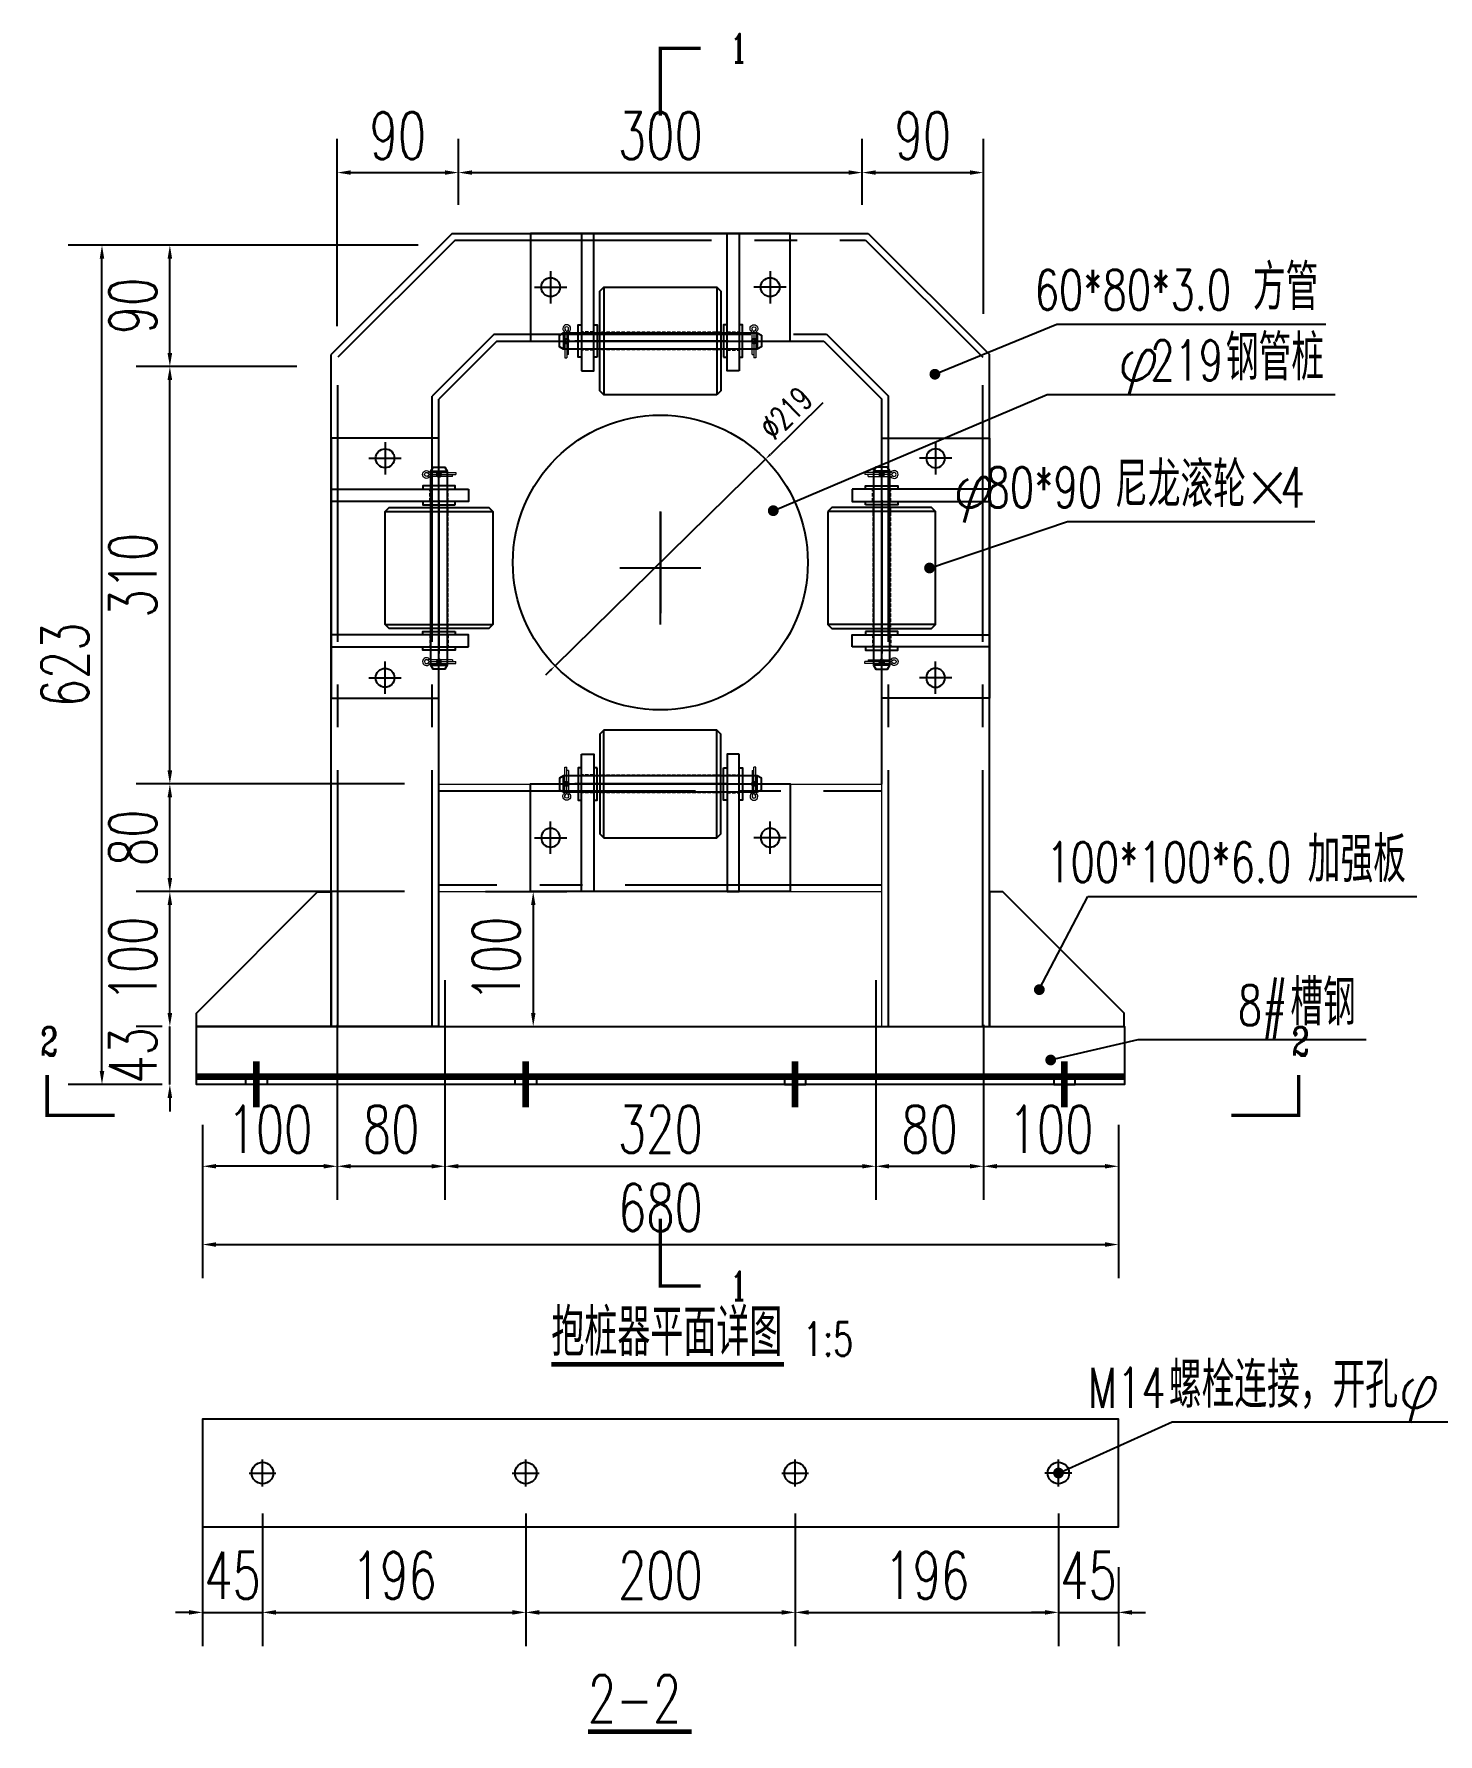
# Model space of a CAD drawing. Header units: millimetres. Extents: x -1003406 to 3312184, y 81337 to 716393.
# Drawn here: x 1158356 to 1159399, y 408994 to 410257 of the extents above; entities that cross this region are included whole.
import ezdxf

# ---------------------------------------------------------------- set-up
doc = ezdxf.new("R2010")
doc.units = ezdxf.units.MM
doc.header["$LTSCALE"] = 10
for name, pattern in [('CENTER2', [28.575, 19.05, -3.175, 3.175, -3.175]), ('DASHED2', [0.375, 0.25, -0.125]), ('DOTE', [2.42, 2, -0.2, 0.02, -0.2])]:
    doc.linetypes.add(name, pattern=pattern)
doc.layers.get('0').update_dxf_attribs({"linetype": 'CONTINUOUS'})
doc.layers.get('Defpoints').update_dxf_attribs({"linetype": 'CONTINUOUS'})
for name, color, linetype in [('DIM_LEAD', 3, 'CONTINUOUS'), ('DIM_SYMB', 3, 'CONTINUOUS'), ('DOTE', 1, 'DOTE'), ('PUB_DIM', 3, 'CONTINUOUS'), ('PUB_TEXT', 7, 'CONTINUOUS'), ('W-MOUNTING固定方式', 5, 'CONTINUOUS'), ('W-STEEL_FRAME钢架', 3, 'CONTINUOUS')]:
    doc.layers.add(name, color=color, linetype=linetype)
doc.styles.add('_TCH_DIM', font='SIMPLEX', dxfattribs={"bigfont": 'GBCBIG'})
doc.styles.add('_TCH_LABEL', font='COMPLEX', dxfattribs={"bigfont": 'GBCBIG'})
doc.styles.get("Standard").update_dxf_attribs({"font": 'simplex.shx', "width": 0.7, "bigfont": 'hztxt.shx'})
doc.styles.add('STANDARD_T3', font='simplex.shx', dxfattribs={"width": 0.7, "bigfont": 'gbcbig.shx'})
doc.dimstyles.new('W&&10', dxfattribs={"dimtxt": 35, "dimasz": 10, "dimexe": 25, "dimexo": 30, "dimgap": 10, "dimtad": 1, "dimdec": 0, "dimzin": 0, "dimdsep": 46, "dimtxsty": 'STANDARD_T3', "dimcen": 0.09, "dimclrd": 1, "dimclre": 1, "dimclrt": 7, "dimazin": 2, "dimtfac": 1, "dimtdec": 0, "dimtix": 1, "dimtmove": 2, "dimatfit": 3, "dimfxl": 100, "dimtolj": 1, "dimtzin": 0, "dimarcsym": 0})
doc.dimstyles.new('W&&5', dxfattribs={"dimtxt": 17.5, "dimasz": 5, "dimexe": 12.5, "dimexo": 15, "dimgap": 5, "dimtad": 1, "dimdec": 0, "dimzin": 0, "dimdsep": 46, "dimtxsty": 'STANDARD_T3', "dimcen": 0.09, "dimclrd": 1, "dimclre": 1, "dimclrt": 7, "dimazin": 2, "dimtfac": 1, "dimtdec": 0, "dimtix": 1, "dimtmove": 2, "dimatfit": 3, "dimfxl": 100, "dimtolj": 1, "dimtzin": 0, "dimarcsym": 0})

# ---------------------------------------------------------------- blocks, each defined once
blk = doc.blocks.new('*D228')
at = {"layer": 'Defpoints', "color": 0, "transparency": 16777216}
for p in [(1158481.5, 409188.2), (1158526, 409188.2), (1158526, 409084.7)]:
    blk.add_point(p, dxfattribs=at)
at = {"layer": 'PUB_DIM', "color": 1, "lineweight": -2, "transparency": 16777216}
for p, q in [((1158481.5, 409158.2), (1158481.5, 409059.7)), ((1158526, 409158.2), (1158526, 409059.7)), ((1158471.5, 409084.7), (1158461.5, 409084.7)), ((1158481.5, 409084.7), (1158526, 409084.7)), ((1158536, 409084.7), (1158546, 409084.7))]:
    blk.add_line(p, q, dxfattribs=at)
at = {"layer": 'PUB_DIM', "color": 1, "transparency": 16777216}
for points in [[(1158471.5, 409086.4), (1158471.5, 409083), (1158481.5, 409084.7)], [(1158536, 409086.4), (1158536, 409083), (1158526, 409084.7)]]:
    blk.add_solid(points, dxfattribs=at)
at = {"layer": 'PUB_DIM', "color": 7, "transparency": 16777216, "insert": (1158503.8, 409112.2), "char_height": 35, "attachment_point": 5, "style": 'STANDARD_T3'}
blk.add_mtext('\\A1;45', dxfattribs=at)
blk = doc.blocks.new('*D229')
at = {"layer": 'Defpoints', "color": 0, "transparency": 16777216}
for p in [(1158526, 409188.2), (1158721.5, 409188.2), (1158721.5, 409084.7)]:
    blk.add_point(p, dxfattribs=at)
at = {"layer": 'PUB_DIM', "color": 1, "lineweight": -2, "transparency": 16777216}
for p, q in [((1158526, 409158.2), (1158526, 409059.7)), ((1158721.5, 409158.2), (1158721.5, 409059.7)), ((1158536, 409084.7), (1158711.5, 409084.7))]:
    blk.add_line(p, q, dxfattribs=at)
at = {"layer": 'PUB_DIM', "color": 1, "transparency": 16777216}
for points in [[(1158536, 409086.4), (1158536, 409083), (1158526, 409084.7)], [(1158711.5, 409086.4), (1158711.5, 409083), (1158721.5, 409084.7)]]:
    blk.add_solid(points, dxfattribs=at)
at = {"layer": 'PUB_DIM', "color": 7, "transparency": 16777216, "insert": (1158623.8, 409112.2), "char_height": 35, "attachment_point": 5, "style": 'STANDARD_T3'}
blk.add_mtext('\\A1;196', dxfattribs=at)
blk = doc.blocks.new('*D230')
at = {"layer": 'Defpoints', "color": 0, "transparency": 16777216}
for p in [(1158721.5, 409188.2), (1158921.5, 409188.2), (1158921.5, 409084.7)]:
    blk.add_point(p, dxfattribs=at)
at = {"layer": 'PUB_DIM', "color": 1, "lineweight": -2, "transparency": 16777216}
for p, q in [((1158721.5, 409158.2), (1158721.5, 409059.7)), ((1158921.5, 409158.2), (1158921.5, 409059.7)), ((1158731.5, 409084.7), (1158911.5, 409084.7))]:
    blk.add_line(p, q, dxfattribs=at)
at = {"layer": 'PUB_DIM', "color": 1, "transparency": 16777216}
for points in [[(1158731.5, 409086.4), (1158731.5, 409083), (1158721.5, 409084.7)], [(1158911.5, 409086.4), (1158911.5, 409083), (1158921.5, 409084.7)]]:
    blk.add_solid(points, dxfattribs=at)
at = {"layer": 'PUB_DIM', "color": 7, "transparency": 16777216, "insert": (1158821.5, 409112.2), "char_height": 35, "attachment_point": 5, "style": 'STANDARD_T3'}
blk.add_mtext('\\A1;200', dxfattribs=at)
blk = doc.blocks.new('*D231')
at = {"layer": 'Defpoints', "color": 0, "transparency": 16777216}
for p in [(1158921.5, 409188.2), (1159117, 409188.2), (1159117, 409084.7)]:
    blk.add_point(p, dxfattribs=at)
at = {"layer": 'PUB_DIM', "color": 1, "lineweight": -2, "transparency": 16777216}
for p, q in [((1158921.5, 409158.2), (1158921.5, 409059.7)), ((1159117, 409158.2), (1159117, 409059.7)), ((1158931.5, 409084.7), (1159107, 409084.7))]:
    blk.add_line(p, q, dxfattribs=at)
at = {"layer": 'PUB_DIM', "color": 1, "transparency": 16777216}
for points in [[(1158931.5, 409086.4), (1158931.5, 409083), (1158921.5, 409084.7)], [(1159107, 409086.4), (1159107, 409083), (1159117, 409084.7)]]:
    blk.add_solid(points, dxfattribs=at)
at = {"layer": 'PUB_DIM', "color": 7, "transparency": 16777216, "insert": (1159019.3, 409112.2), "char_height": 35, "attachment_point": 5, "style": 'STANDARD_T3'}
blk.add_mtext('\\A1;196', dxfattribs=at)
blk = doc.blocks.new('*D232')
at = {"layer": 'Defpoints', "color": 0, "transparency": 16777216}
for p in [(1159117, 409188.2), (1159161.6, 409148.2), (1159161.6, 409084.7)]:
    blk.add_point(p, dxfattribs=at)
at = {"layer": 'PUB_DIM', "color": 1, "lineweight": -2, "transparency": 16777216}
for p, q in [((1159117, 409158.2), (1159117, 409059.7)), ((1159161.6, 409118.2), (1159161.6, 409059.7)), ((1159107, 409084.7), (1159097, 409084.7)), ((1159117, 409084.7), (1159161.6, 409084.7)), ((1159171.6, 409084.7), (1159181.6, 409084.7))]:
    blk.add_line(p, q, dxfattribs=at)
at = {"layer": 'PUB_DIM', "color": 1, "transparency": 16777216}
for points in [[(1159107, 409086.4), (1159107, 409083), (1159117, 409084.7)], [(1159171.6, 409086.4), (1159171.6, 409083), (1159161.6, 409084.7)]]:
    blk.add_solid(points, dxfattribs=at)
at = {"layer": 'PUB_DIM', "color": 7, "transparency": 16777216, "insert": (1159139.3, 409112.2), "char_height": 35, "attachment_point": 5, "style": 'STANDARD_T3'}
blk.add_mtext('\\A1;45', dxfattribs=at)
blk = doc.blocks.new('*D199')
at = {"layer": 'Defpoints', "color": 0, "transparency": 16777216}
for p in [(1158661.5, 409620), (1158661.5, 409519.8), (1158727, 409519.8)]:
    blk.add_point(p, dxfattribs=at)
at = {"layer": 'PUB_DIM', "color": 1, "lineweight": -2, "transparency": 16777216}
for p, q in [((1158691.5, 409620), (1158752, 409620)), ((1158727, 409610), (1158727, 409529.8)), ((1158691.5, 409519.8), (1158752, 409519.8))]:
    blk.add_line(p, q, dxfattribs=at)
at = {"layer": 'PUB_DIM', "color": 1, "transparency": 16777216}
for points in [[(1158725.4, 409610), (1158728.7, 409610), (1158727, 409620)], [(1158725.4, 409529.8), (1158728.7, 409529.8), (1158727, 409519.8)]]:
    blk.add_solid(points, dxfattribs=at)
at = {"layer": 'PUB_DIM', "color": 7, "transparency": 16777216, "insert": (1158699.5, 409569.9), "char_height": 35, "attachment_point": 5, "rotation": 90, "style": 'STANDARD_T3'}
blk.add_mtext('\\A1;100', dxfattribs=at)
blk = doc.blocks.new('*U190')
blk.add_lwpolyline([(-12, 0), (-12, 2.5), (12, 2.5), (12, 0)], close=True)
blk = doc.blocks.new('*U189')
at = {"color": 8, "linetype": 'Continuous', "lineweight": 15}
for p, q in [((-1, 1.9), (-2.1, 1)), ((0, 1.4), (0, -1.4)), ((-1, -1.9), (-2.1, -1))]:
    blk.add_line(p, q, dxfattribs=at)
at = {"color": 7, "linetype": 'Continuous', "lineweight": 15}
for p, q in [((16, 1.4), (0, 1.4)), ((0, 0), (18.5, 0)), ((16, 1.4), (16, 0)), ((18.5, -1.4), (18.5, 0)), ((0, -1.4), (18.5, -1.4))]:
    blk.add_line(p, q, dxfattribs=at)
for centre, radius, start, end in [((-3.2, 0), 2.9, 41.3178, 318.6822), ((-3.2, 0), 1.45, 41.3178, 318.6822), ((0, 2.8), 2.82, 221.3178, 270), ((0, -2.8), 2.82, 90, 138.6822), ((0, 2.8), 1.37, 221.3178, 270), ((0, -2.8), 1.37, 90, 138.6822)]:
    blk.add_arc(centre, radius, start, end, dxfattribs=at)
blk = doc.blocks.new('无头销轴_B型_D12X150')
at = {"color": 0}
for p, q in [((-72, 6), (-72, -6)), ((72, 6), (72, -6))]:
    blk.add_line(p, q, dxfattribs=at)
blk.add_lwpolyline([(-75, 4.3), (-75, -4.3), (-72, -6), (72, -6), (75, -4.3), (75, 4.3), (72, 6), (-72, 6)], close=True, dxfattribs=at)
for centre in [(-69.5, 0), (69.5, 0)]:
    blk.add_circle(centre, 1.6, dxfattribs=at)
blk = doc.blocks.new('A$C1EDE4923')
for p, q in [((-232.5, 79.6), (-232.5, 159.6)), ((-148.5, 79.6), (-148.5, 159.6))]:
    blk.add_line(p, q)
at = {"color": 3, "linetype": 'CENTER2', "ltscale": 0.5}
for p, q in [((-235, 119.6), (-254, 119.6)), ((-146, 119.6), (-127, 119.6)), ((-272, 67.6), (-272, 91.6)), ((-109, 67.6), (-109, 91.6)), ((-284, 79.6), (-260, 79.6)), ((-97, 79.6), (-121, 79.6))]:
    blk.add_line(p, q, dxfattribs=at)
at = {"linetype": 'DASHED2'}
for p, q in [((-240, 126.1), (-249, 126.1)), ((-235.5, 125.9), (-145.5, 125.9)), ((-141, 126.1), (-132, 126.1)), ((-240, 113.1), (-249, 113.1)), ((-235.5, 113.3), (-145.5, 113.3)), ((-141, 113.1), (-132, 113.1))]:
    blk.add_line(p, q, dxfattribs=at)
at = {"color": 3, "linetype": 'CENTER2'}
blk.add_line((-240.9, 119.6), (-140, 119.6), dxfattribs=at)
for points in [[(-232.5, 159.6), (-148.5, 159.6), (-145.5, 156.6), (-145.5, 82.6), (-148.5, 79.6), (-232.5, 79.6), (-235.5, 82.6), (-235.5, 156.6)], [(-249, 141.6), (-240, 141.6), (-240, 39.6), (-249, 39.6)], [(-132, 141.6), (-141, 141.6), (-141, 39.6), (-132, 39.6)], [(-94, 39.6), (-94, 119.6), (-287, 119.6), (-287, 39.6)]]:
    blk.add_lwpolyline(points, close=True)
for centre in [(-272, 79.6), (-109, 79.6)]:
    blk.add_circle(centre, 7)
at = {"xscale": -1}
for name, p, rotation in [('*U189', (-260, 113.6), 270), ('*U190', (-249, 119.6), 90), ('*U190', (-237.5, 119.6), 90), ('无头销轴_B型_D12X150', (-190.5, 119.6), 180)]:
    blk.add_blockref(name, p, dxfattribs=dict(at, rotation=rotation))
for name, p, rotation in [('*U190', (-143.5, 119.6), 270), ('*U190', (-132, 119.6), 270), ('*U189', (-121, 113.6), 90)]:
    blk.add_blockref(name, p, dxfattribs=dict(rotation=rotation))
blk = doc.blocks.new('*D175')
at = {"color": 1, "lineweight": -2, "transparency": 16777216}
for p, q in [((120.6, 506.2), (81.6, 467.9)), ((-78.3, 310.9), (78, 464.4)), ((-81.8, 307.4), (-85.4, 303.9))]:
    blk.add_line(p, q, dxfattribs=at)
at = {"color": 1, "transparency": 16777216}
for points in [[(81, 468.5), (82.2, 467.3), (78, 464.4)], [(-82.4, 308), (-81.3, 306.8), (-78.3, 310.9)]]:
    blk.add_solid(points, dxfattribs=at)
at = {"layer": 'Defpoints', "color": 0, "transparency": 16777216}
for p in [(78, 464.4), (-78.3, 310.9)]:
    blk.add_point(p, dxfattribs=at)
at = {"color": 7, "transparency": 16777216, "insert": (93.2, 498.6), "char_height": 17.5, "attachment_point": 5, "rotation": 44.4737, "style": 'STANDARD_T3'}
blk.add_mtext('\\A1;∅219', dxfattribs=at)
blk = doc.blocks.new('*D202')
at = {"layer": 'Defpoints', "color": 0, "transparency": 16777216}
for p in [(1158481.5, 409476.8), (1159161.6, 409476.8), (1159161.6, 409357.9)]:
    blk.add_point(p, dxfattribs=at)
at = {"layer": 'PUB_DIM', "color": 1, "lineweight": -2, "transparency": 16777216}
for p, q in [((1158481.5, 409446.8), (1158481.5, 409332.9)), ((1159161.6, 409446.8), (1159161.6, 409332.9)), ((1158491.5, 409357.9), (1159151.6, 409357.9))]:
    blk.add_line(p, q, dxfattribs=at)
at = {"layer": 'PUB_DIM', "color": 1, "transparency": 16777216}
for points in [[(1158491.5, 409359.6), (1158491.5, 409356.2), (1158481.5, 409357.9)], [(1159151.6, 409359.6), (1159151.6, 409356.2), (1159161.6, 409357.9)]]:
    blk.add_solid(points, dxfattribs=at)
at = {"layer": 'PUB_DIM', "color": 7, "transparency": 16777216, "insert": (1158821.5, 409385.4), "char_height": 35, "attachment_point": 5, "style": 'STANDARD_T3'}
blk.add_mtext('\\A1;680', dxfattribs=at)
blk = doc.blocks.new('*D203')
at = {"layer": 'Defpoints', "color": 0, "transparency": 16777216}
for p in [(1158671.5, 410154), (1158671.5, 410100), (1158581.5, 410010)]:
    blk.add_point(p, dxfattribs=at)
at = {"layer": 'PUB_DIM', "color": 1, "lineweight": -2, "transparency": 16777216}
for p, q in [((1158581.5, 410040), (1158581.5, 410179)), ((1158671.5, 410130), (1158671.5, 410179)), ((1158591.5, 410154), (1158661.5, 410154))]:
    blk.add_line(p, q, dxfattribs=at)
at = {"layer": 'PUB_DIM', "color": 1, "transparency": 16777216}
for points in [[(1158591.5, 410155.7), (1158591.5, 410152.4), (1158581.5, 410154)], [(1158661.5, 410155.7), (1158661.5, 410152.4), (1158671.5, 410154)]]:
    blk.add_solid(points, dxfattribs=at)
at = {"layer": 'PUB_DIM', "color": 7, "transparency": 16777216, "insert": (1158626.5, 410181.5), "char_height": 35, "attachment_point": 5, "style": 'STANDARD_T3'}
blk.add_mtext('\\A1;90', dxfattribs=at)
blk = doc.blocks.new('*D204')
at = {"layer": 'Defpoints', "color": 0, "transparency": 16777216}
for p in [(1158457.2, 409519.8), (1158481.5, 409519.8), (1158481.5, 409476.8)]:
    blk.add_point(p, dxfattribs=at)
at = {"layer": 'PUB_DIM', "color": 1, "lineweight": -2, "transparency": 16777216}
for p, q in [((1158457.2, 409529.8), (1158457.2, 409539.8)), ((1158451.5, 409519.8), (1158432.2, 409519.8)), ((1158457.2, 409476.8), (1158457.2, 409519.8)), ((1158451.5, 409476.8), (1158432.2, 409476.8)), ((1158457.2, 409466.8), (1158457.2, 409456.8))]:
    blk.add_line(p, q, dxfattribs=at)
at = {"layer": 'PUB_DIM', "color": 1, "transparency": 16777216}
for points in [[(1158455.5, 409529.8), (1158458.9, 409529.8), (1158457.2, 409519.8)], [(1158455.5, 409466.8), (1158458.9, 409466.8), (1158457.2, 409476.8)]]:
    blk.add_solid(points, dxfattribs=at)
at = {"layer": 'PUB_DIM', "color": 7, "transparency": 16777216, "insert": (1158429.7, 409498.3), "char_height": 35, "attachment_point": 5, "rotation": 90, "style": 'STANDARD_T3'}
blk.add_mtext('\\A1;43', dxfattribs=at)
blk = doc.blocks.new('*D205')
at = {"layer": 'Defpoints', "color": 0, "transparency": 16777216}
for p in [(1158457.2, 409620), (1158661.5, 409620), (1158481.5, 409519.8)]:
    blk.add_point(p, dxfattribs=at)
at = {"layer": 'PUB_DIM', "color": 1, "lineweight": -2, "transparency": 16777216}
for p, q in [((1158631.5, 409620), (1158432.2, 409620)), ((1158457.2, 409529.8), (1158457.2, 409610)), ((1158451.5, 409519.8), (1158432.2, 409519.8))]:
    blk.add_line(p, q, dxfattribs=at)
at = {"layer": 'PUB_DIM', "color": 1, "transparency": 16777216}
for points in [[(1158455.5, 409610), (1158458.9, 409610), (1158457.2, 409620)], [(1158455.5, 409529.8), (1158458.9, 409529.8), (1158457.2, 409519.8)]]:
    blk.add_solid(points, dxfattribs=at)
at = {"layer": 'PUB_DIM', "color": 7, "transparency": 16777216, "insert": (1158429.7, 409569.9), "char_height": 35, "attachment_point": 5, "rotation": 90, "style": 'STANDARD_T3'}
blk.add_mtext('\\A1;100', dxfattribs=at)
blk = doc.blocks.new('*D206')
at = {"layer": 'Defpoints', "color": 0, "transparency": 16777216}
for p in [(1158457.2, 409700), (1158661.5, 409700), (1158661.5, 409620)]:
    blk.add_point(p, dxfattribs=at)
at = {"layer": 'PUB_DIM', "color": 1, "lineweight": -2, "transparency": 16777216}
for p, q in [((1158631.5, 409700), (1158432.2, 409700)), ((1158457.2, 409630), (1158457.2, 409690)), ((1158631.5, 409620), (1158432.2, 409620))]:
    blk.add_line(p, q, dxfattribs=at)
at = {"layer": 'PUB_DIM', "color": 1, "transparency": 16777216}
for points in [[(1158455.5, 409690), (1158458.9, 409690), (1158457.2, 409700)], [(1158455.5, 409630), (1158458.9, 409630), (1158457.2, 409620)]]:
    blk.add_solid(points, dxfattribs=at)
at = {"layer": 'PUB_DIM', "color": 7, "transparency": 16777216, "insert": (1158429.7, 409660), "char_height": 35, "attachment_point": 5, "rotation": 90, "style": 'STANDARD_T3'}
blk.add_mtext('\\A1;80', dxfattribs=at)
blk = doc.blocks.new('*D207')
at = {"layer": 'Defpoints', "color": 0, "transparency": 16777216}
for p in [(1158457.2, 410010), (1158581.5, 410010), (1158661.5, 409700)]:
    blk.add_point(p, dxfattribs=at)
at = {"layer": 'PUB_DIM', "color": 1, "lineweight": -2, "transparency": 16777216}
for p, q in [((1158551.5, 410010), (1158432.2, 410010)), ((1158457.2, 409710), (1158457.2, 410000)), ((1158631.5, 409700), (1158432.2, 409700))]:
    blk.add_line(p, q, dxfattribs=at)
at = {"layer": 'PUB_DIM', "color": 1, "transparency": 16777216}
for points in [[(1158455.5, 410000), (1158458.9, 410000), (1158457.2, 410010)], [(1158455.5, 409710), (1158458.9, 409710), (1158457.2, 409700)]]:
    blk.add_solid(points, dxfattribs=at)
at = {"layer": 'PUB_DIM', "color": 7, "transparency": 16777216, "insert": (1158429.7, 409855), "char_height": 35, "attachment_point": 5, "rotation": 90, "style": 'STANDARD_T3'}
blk.add_mtext('\\A1;310', dxfattribs=at)
blk = doc.blocks.new('*D208')
at = {"layer": 'Defpoints', "color": 0, "transparency": 16777216}
for p in [(1158457.2, 410100), (1158671.5, 410100), (1158581.5, 410010)]:
    blk.add_point(p, dxfattribs=at)
at = {"layer": 'PUB_DIM', "color": 1, "lineweight": -2, "transparency": 16777216}
for p, q in [((1158641.5, 410100), (1158432.2, 410100)), ((1158457.2, 410020), (1158457.2, 410090)), ((1158551.5, 410010), (1158432.2, 410010))]:
    blk.add_line(p, q, dxfattribs=at)
at = {"layer": 'PUB_DIM', "color": 1, "transparency": 16777216}
for points in [[(1158455.5, 410090), (1158458.9, 410090), (1158457.2, 410100)], [(1158455.5, 410020), (1158458.9, 410020), (1158457.2, 410010)]]:
    blk.add_solid(points, dxfattribs=at)
at = {"layer": 'PUB_DIM', "color": 7, "transparency": 16777216, "insert": (1158429.7, 410055), "char_height": 35, "attachment_point": 5, "rotation": 90, "style": 'STANDARD_T3'}
blk.add_mtext('\\A1;90', dxfattribs=at)
blk = doc.blocks.new('*D209')
at = {"layer": 'Defpoints', "color": 0, "transparency": 16777216}
for p in [(1158971.3, 410154), (1158671.5, 410100), (1158971.3, 410100)]:
    blk.add_point(p, dxfattribs=at)
at = {"layer": 'PUB_DIM', "color": 1, "lineweight": -2, "transparency": 16777216}
for p, q in [((1158671.5, 410130), (1158671.5, 410179)), ((1158971.3, 410130), (1158971.3, 410179)), ((1158681.5, 410154), (1158961.3, 410154))]:
    blk.add_line(p, q, dxfattribs=at)
at = {"layer": 'PUB_DIM', "color": 1, "transparency": 16777216}
for points in [[(1158681.5, 410155.7), (1158681.5, 410152.4), (1158671.5, 410154)], [(1158961.3, 410155.7), (1158961.3, 410152.4), (1158971.3, 410154)]]:
    blk.add_solid(points, dxfattribs=at)
at = {"layer": 'PUB_DIM', "color": 7, "transparency": 16777216, "insert": (1158821.4, 410181.5), "char_height": 35, "attachment_point": 5, "style": 'STANDARD_T3'}
blk.add_mtext('\\A1;300', dxfattribs=at)
blk = doc.blocks.new('*D210')
at = {"layer": 'Defpoints', "color": 0, "transparency": 16777216}
for p in [(1159061.3, 410154), (1158971.3, 410100), (1159061.3, 410019)]:
    blk.add_point(p, dxfattribs=at)
at = {"layer": 'PUB_DIM', "color": 1, "lineweight": -2, "transparency": 16777216}
for p, q in [((1158971.3, 410130), (1158971.3, 410179)), ((1159061.3, 410049), (1159061.3, 410179)), ((1158981.3, 410154), (1159051.3, 410154))]:
    blk.add_line(p, q, dxfattribs=at)
at = {"layer": 'PUB_DIM', "color": 1, "transparency": 16777216}
for points in [[(1158981.3, 410155.7), (1158981.3, 410152.4), (1158971.3, 410154)], [(1159051.3, 410155.7), (1159051.3, 410152.4), (1159061.3, 410154)]]:
    blk.add_solid(points, dxfattribs=at)
at = {"layer": 'PUB_DIM', "color": 7, "transparency": 16777216, "insert": (1159016.3, 410181.5), "char_height": 35, "attachment_point": 5, "style": 'STANDARD_T3'}
blk.add_mtext('\\A1;90', dxfattribs=at)
blk = doc.blocks.new('*D211')
at = {"layer": 'Defpoints', "color": 0, "transparency": 16777216}
for p in [(1158661.5, 409584.2), (1158581.5, 409551.1), (1158661.5, 409416)]:
    blk.add_point(p, dxfattribs=at)
at = {"layer": 'PUB_DIM', "color": 1, "lineweight": -2, "transparency": 16777216}
for p, q in [((1158661.5, 409554.2), (1158661.5, 409391)), ((1158581.5, 409521.1), (1158581.5, 409391)), ((1158591.5, 409416), (1158651.5, 409416))]:
    blk.add_line(p, q, dxfattribs=at)
at = {"layer": 'PUB_DIM', "color": 1, "transparency": 16777216}
for points in [[(1158591.5, 409417.7), (1158591.5, 409414.4), (1158581.5, 409416)], [(1158651.5, 409417.7), (1158651.5, 409414.4), (1158661.5, 409416)]]:
    blk.add_solid(points, dxfattribs=at)
at = {"layer": 'PUB_DIM', "color": 7, "transparency": 16777216, "insert": (1158621.5, 409443.5), "char_height": 35, "attachment_point": 5, "style": 'STANDARD_T3'}
blk.add_mtext('\\A1;80', dxfattribs=at)
blk = doc.blocks.new('*D212')
at = {"layer": 'Defpoints', "color": 0, "transparency": 16777216}
for p in [(1158661.5, 409584.2), (1158981.3, 409584.2), (1158981.3, 409416)]:
    blk.add_point(p, dxfattribs=at)
at = {"layer": 'PUB_DIM', "color": 1, "lineweight": -2, "transparency": 16777216}
for p, q in [((1158661.5, 409554.2), (1158661.5, 409391)), ((1158981.3, 409554.2), (1158981.3, 409391)), ((1158671.5, 409416), (1158971.3, 409416))]:
    blk.add_line(p, q, dxfattribs=at)
at = {"layer": 'PUB_DIM', "color": 1, "transparency": 16777216}
for points in [[(1158671.5, 409417.7), (1158671.5, 409414.4), (1158661.5, 409416)], [(1158971.3, 409417.7), (1158971.3, 409414.4), (1158981.3, 409416)]]:
    blk.add_solid(points, dxfattribs=at)
at = {"layer": 'PUB_DIM', "color": 7, "transparency": 16777216, "insert": (1158821.4, 409443.5), "char_height": 35, "attachment_point": 5, "style": 'STANDARD_T3'}
blk.add_mtext('\\A1;320', dxfattribs=at)
blk = doc.blocks.new('*D213')
at = {"layer": 'Defpoints', "color": 0, "transparency": 16777216}
for p in [(1158981.3, 409584.2), (1159061.3, 409551.1), (1159061.3, 409416)]:
    blk.add_point(p, dxfattribs=at)
at = {"layer": 'PUB_DIM', "color": 1, "lineweight": -2, "transparency": 16777216}
for p, q in [((1158981.3, 409554.2), (1158981.3, 409391)), ((1159061.3, 409521.1), (1159061.3, 409391)), ((1158991.3, 409416), (1159051.3, 409416))]:
    blk.add_line(p, q, dxfattribs=at)
at = {"layer": 'PUB_DIM', "color": 1, "transparency": 16777216}
for points in [[(1158991.3, 409417.7), (1158991.3, 409414.4), (1158981.3, 409416)], [(1159051.3, 409417.7), (1159051.3, 409414.4), (1159061.3, 409416)]]:
    blk.add_solid(points, dxfattribs=at)
at = {"layer": 'PUB_DIM', "color": 7, "transparency": 16777216, "insert": (1159021.3, 409443.5), "char_height": 35, "attachment_point": 5, "style": 'STANDARD_T3'}
blk.add_mtext('\\A1;80', dxfattribs=at)
blk = doc.blocks.new('*D214')
at = {"layer": 'Defpoints', "color": 0, "transparency": 16777216}
for p in [(1158581.5, 409551.1), (1158481.5, 409476.8), (1158481.5, 409416)]:
    blk.add_point(p, dxfattribs=at)
at = {"layer": 'PUB_DIM', "color": 1, "lineweight": -2, "transparency": 16777216}
for p, q in [((1158581.5, 409521.1), (1158581.5, 409391)), ((1158481.5, 409446.8), (1158481.5, 409391)), ((1158571.5, 409416), (1158491.5, 409416))]:
    blk.add_line(p, q, dxfattribs=at)
at = {"layer": 'PUB_DIM', "color": 1, "transparency": 16777216}
for points in [[(1158491.5, 409417.7), (1158491.5, 409414.4), (1158481.5, 409416)], [(1158571.5, 409417.7), (1158571.5, 409414.4), (1158581.5, 409416)]]:
    blk.add_solid(points, dxfattribs=at)
at = {"layer": 'PUB_DIM', "color": 7, "transparency": 16777216, "insert": (1158531.5, 409443.5), "char_height": 35, "attachment_point": 5, "style": 'STANDARD_T3'}
blk.add_mtext('\\A1;100', dxfattribs=at)
blk = doc.blocks.new('*D215')
at = {"layer": 'Defpoints', "color": 0, "transparency": 16777216}
for p in [(1159061.3, 409551.1), (1159161.6, 409476.8), (1159161.6, 409416)]:
    blk.add_point(p, dxfattribs=at)
at = {"layer": 'PUB_DIM', "color": 1, "lineweight": -2, "transparency": 16777216}
for p, q in [((1159061.3, 409521.1), (1159061.3, 409391)), ((1159161.6, 409446.8), (1159161.6, 409391)), ((1159071.3, 409416), (1159151.6, 409416))]:
    blk.add_line(p, q, dxfattribs=at)
at = {"layer": 'PUB_DIM', "color": 1, "transparency": 16777216}
for points in [[(1159071.3, 409417.7), (1159071.3, 409414.4), (1159061.3, 409416)], [(1159151.6, 409417.7), (1159151.6, 409414.4), (1159161.6, 409416)]]:
    blk.add_solid(points, dxfattribs=at)
at = {"layer": 'PUB_DIM', "color": 7, "transparency": 16777216, "insert": (1159111.5, 409443.5), "char_height": 35, "attachment_point": 5, "style": 'STANDARD_T3'}
blk.add_mtext('\\A1;100', dxfattribs=at)
blk = doc.blocks.new('*D216')
at = {"layer": 'Defpoints', "color": 0, "transparency": 16777216}
for p in [(1158406.8, 410100), (1158671.5, 410100), (1158481.5, 409476.8)]:
    blk.add_point(p, dxfattribs=at)
at = {"layer": 'PUB_DIM', "color": 1, "lineweight": -2, "transparency": 16777216}
for p, q in [((1158641.5, 410100), (1158381.8, 410100)), ((1158406.8, 409486.8), (1158406.8, 410090)), ((1158451.5, 409476.8), (1158381.8, 409476.8))]:
    blk.add_line(p, q, dxfattribs=at)
at = {"layer": 'PUB_DIM', "color": 1, "transparency": 16777216}
for points in [[(1158405.1, 410090), (1158408.5, 410090), (1158406.8, 410100)], [(1158405.1, 409486.8), (1158408.5, 409486.8), (1158406.8, 409476.8)]]:
    blk.add_solid(points, dxfattribs=at)
at = {"layer": 'PUB_DIM', "color": 7, "transparency": 16777216, "insert": (1158379.3, 409788.4), "char_height": 35, "attachment_point": 5, "rotation": 90, "style": 'STANDARD_T3'}
blk.add_mtext('\\A1;623', dxfattribs=at)
blk = doc.blocks.new('BZQ-T')
at = {"color": 252, "lineweight": 200, "ltscale": 100}
blk.add_line((-344.6, 6), (344.6, 6), dxfattribs=at)
at = {"layer": 'DOTE', "lineweight": 200, "ltscale": 100}
for p, q in [((-300, -17), (-300, 17)), ((-100, -17), (-100, 17)), ((100, -17), (100, 17)), ((300, -17), (300, 17))]:
    blk.add_line(p, q, dxfattribs=at)
at = {"layer": 'W-MOUNTING固定方式'}
for p, q in [((-154.6, 632.1), (-244.6, 542.1)), ((-154.6, 632.1), (154.3, 632.1)), ((154.3, 632.1), (244.3, 542.1)), ((-121.4, 552.1), (-164.6, 509)), ((-121.4, 552.1), (121.2, 552.1)), ((121.2, 552.1), (164.3, 509)), ((-244.6, 43), (-244.6, 542.1)), ((244.3, 43), (244.3, 542.1)), ((-164.6, 43), (-164.6, 509)), ((164.3, 223.1), (164.3, 509))]:
    blk.add_line(p, q, dxfattribs=at)
at = {"layer": 'W-MOUNTING固定方式', "color": 253, "linetype": 'CENTER2', "true_color": 0xadadad}
for p, q in [((-152.5, 627.1), (-239.6, 540.1)), ((-152.5, 627.1), (152.2, 627.1)), ((152.2, 627.1), (239.3, 540.1)), ((-123.5, 557.1), (-169.6, 511.1)), ((-123.5, 557.1), (123.2, 557.1)), ((123.2, 557.1), (169.3, 511.1)), ((-239.6, 43), (-239.6, 540.1)), ((239.3, 43), (239.3, 540.1)), ((-169.6, 43), (-169.6, 511.1)), ((169.3, 43), (169.3, 511.1)), ((-164.6, 218.1), (164.3, 218.1)), ((164.3, 148.1), (-164.6, 148.1))]:
    blk.add_line(p, q, dxfattribs=at)
at = {"layer": 'W-MOUNTING固定方式', "color": 1}
for p, q in [((-0.1, 341.5), (-0.1, 425.5)), ((-0.1, 341.5), (-0.1, 425.5)), ((29.9, 383.5), (-30.1, 383.5)), ((29.9, 383.5), (-30.1, 383.5))]:
    blk.add_line(p, q, dxfattribs=at)
at = {"layer": 'W-MOUNTING固定方式', "color": 0, "lineweight": 5}
for p, q in [((164.3, 43), (164.3, 234)), ((-164.6, 223.1), (164.3, 223.1)), ((164.3, 143.1), (-164.6, 143.1))]:
    blk.add_line(p, q, dxfattribs=at)
at = {"layer": 'W-MOUNTING固定方式', "lineweight": 25}
blk.add_lwpolyline([(-0.1, 425.3), (-0.1, 350)], dxfattribs=at)
at = {"layer": 'W-MOUNTING固定方式', "color": 1}
for points in [[(-344.6, 43), (-344.6, 53), (-254.6, 143), (-244.6, 143), (-244.6, 43)], [(344.3, 43), (344.3, 53), (254.3, 143), (244.3, 143), (244.3, 43)]]:
    blk.add_lwpolyline(points, close=True, dxfattribs=at)
at = {"layer": 'W-MOUNTING固定方式'}
blk.add_circle((-0.1, 387.6), 109.5, dxfattribs=at)
at = {"layer": 'W-STEEL_FRAME钢架'}
for p, q in [((-164.6, 43), (-244.6, 43)), ((164.3, 43), (244.3, 43))]:
    blk.add_line(p, q, dxfattribs=at)
for points in [[(-344.6, 43), (344.6, 43), (344.6, 0), (-344.6, 0)], [(-308, 6), (-292, 6), (-292, 0), (-308, 0)], [(-108, 6), (-92, 6), (-92, 0), (-108, 0)], [(108, 6), (92, 6), (92, 0), (108, 0)], [(308, 6), (292, 6), (292, 0), (308, 0)]]:
    blk.add_lwpolyline(points, close=True, dxfattribs=at)
at = {"layer": 'W-MOUNTING固定方式', "color": 6, "lineweight": 5, "extrusion": (0, 0, -1), "xscale": -1, "zscale": -1}
for p, rotation in [((190.6, 671.7), 180), ((284.1, 193), 90)]:
    blk.add_blockref('A$C1EDE4923', p, dxfattribs=dict(at, rotation=rotation))
at = {"layer": 'W-MOUNTING固定方式', "color": 6, "lineweight": 5, "extrusion": (0, 0, -1), "zscale": -1, "rotation": 270}
blk.add_blockref('A$C1EDE4923', (-283.9, 193), dxfattribs=at)
at = {"layer": 'W-MOUNTING固定方式', "color": 6, "lineweight": 5, "extrusion": (0, 0, -1), "zscale": -1}
blk.add_blockref('A$C1EDE4923', (190.6, 103.6), dxfattribs=at)
dim = blk.add_diameter_dim_2p(p1=(-78.3, 310.9), p2=(78, 464.4), dimstyle='W&&5')
dim.commit()
dim.dimension.update_dxf_attribs({"geometry": '*D175', "text_midpoint": (93.2, 498.6)})

msp = doc.modelspace()

# ---------------------------------------------------------------- linework, layer by layer
at = {"layer": 'DIM_LEAD'}
for p, q in [((1159025.2, 410004.3), (1159115.7, 410041.5)), ((1159025.2, 410004.3), (1159115.7, 410041.5)), ((1159115.7, 410041.5), (1159315.5, 410041.5)), ((1158905.2, 409902.9), (1159108.7, 409989.2)), ((1158905.2, 409902.9), (1159108.7, 409989.2)), ((1159108.7, 409989.2), (1159322.5, 409989.2)), ((1159021.3, 409860.3), (1159123.8, 409894.9)), ((1159021.3, 409860.3), (1159123.8, 409894.9)), ((1159123.8, 409894.9), (1159307.4, 409894.9)), ((1159111.2, 409495), (1159176.3, 409510.2)), ((1159111.2, 409495), (1159176.3, 409510.2)), ((1159176.3, 409510.2), (1159345.5, 409510.2)), ((1159117, 409188.2), (1159201.4, 409226.2)), ((1159201.4, 409226.2), (1159435.1, 409226.2))]:
    msp.add_line(p, q, dxfattribs=at)
at = {"layer": 'DIM_LEAD', "const_width": 4}
for points in [[(1159023.4, 410003.5, 1), (1159027.1, 410005, 1)], [(1159023.4, 410003.5, 1), (1159027.1, 410005, 1)], [(1158903.4, 409902.1, 1), (1158907.1, 409903.7, 1)], [(1158903.4, 409902.1, 1), (1158907.1, 409903.7, 1)], [(1159019.4, 409859.7, 1), (1159023.2, 409861, 1)], [(1159019.4, 409859.7, 1), (1159023.2, 409861, 1)], [(1159109.3, 409494.5, 1), (1159113.2, 409495.4, 1)], [(1159109.3, 409494.5, 1), (1159113.2, 409495.4, 1)], [(1159115.2, 409187.4, 1), (1159118.9, 409189, 1)]]:
    msp.add_lwpolyline(points, format="xyb", close=True, dxfattribs=at)
at = {"layer": 'DIM_SYMB'}
for points, const_width in [([(1158366.1, 409483.8), (1158366.1, 409453.8), (1158416.1, 409453.8)], 2.5), ([(1159245.4, 409453.8), (1159295.4, 409453.8), (1159295.4, 409483.8)], 2.5), ([(1158740.5, 409269), (1158913.2, 409269)], 3.5), ([(1158767.6, 408996.1), (1158844.6, 408996.1)], 3.5)]:
    msp.add_lwpolyline(points, dxfattribs=dict(at, const_width=const_width))
at = {"layer": 'PUB_DIM'}
for p, q in [((1159102.8, 409547.2), (1159138.8, 409616.5)), ((1159102.8, 409547.2), (1159138.8, 409616.5)), ((1159138.8, 409616.5), (1159383, 409616.5))]:
    msp.add_line(p, q, dxfattribs=at)
at = {"layer": 'PUB_DIM', "const_width": 2.5}
for points in [[(1158851.4, 410246.3), (1158821.4, 410246.3), (1158821.4, 410196.3)], [(1158821.4, 409377.1), (1158821.4, 409327.1), (1158851.4, 409327.1)]]:
    msp.add_lwpolyline(points, dxfattribs=at)
at = {"layer": 'PUB_DIM', "const_width": 4}
msp.add_lwpolyline([(1159101.9, 409545.4, 1), (1159103.7, 409549, 1)], format="xyb", close=True, dxfattribs=at)
msp.add_lwpolyline([(1159101.9, 409545.4, 1), (1159103.7, 409549, 1)], format="xyb", close=True, dxfattribs=at)
at = {"layer": 'W-STEEL_FRAME钢架'}
for p, q in [((1158526, 409178.2), (1158526, 409198.2)), ((1158721.5, 409178.2), (1158721.5, 409198.2)), ((1158921.5, 409178.2), (1158921.5, 409198.2)), ((1159117, 409178.2), (1159117, 409198.2)), ((1158516, 409188.2), (1158536, 409188.2)), ((1158711.5, 409188.2), (1158731.5, 409188.2)), ((1158911.5, 409188.2), (1158931.5, 409188.2)), ((1159127, 409188.2), (1159107, 409188.2))]:
    msp.add_line(p, q, dxfattribs=at)
msp.add_lwpolyline([(1158481.5, 409148.2), (1159161.6, 409148.2), (1159161.6, 409228.2), (1158481.5, 409228.2)], close=True, dxfattribs=at)
for centre in [(1158526, 409188.2), (1158721.5, 409188.2), (1158921.5, 409188.2), (1159117, 409188.2)]:
    msp.add_circle(centre, 8, dxfattribs=at)

# ---------------------------------------------------------------- block references
at = {"layer": 'PUB_DIM'}
msp.add_blockref('BZQ-T', (1158821.5, 409476.8), dxfattribs=at)

# ---------------------------------------------------------------- texts
at = {"layer": 'PUB_TEXT', "color": 7, "width": 0.705882}
for s, height, style, p in [('1', 21.2, '_TCH_LABEL', (1158873.2, 410235.7)), ('60*80*3.0', 29.75, '_TCH_DIM', (1159099.4, 410052)), ('219', 29.75, '_TCH_DIM', (1159185.3, 409999.7)), ('80*90', 29.75, '_TCH_DIM', (1159063, 409905.4)), ('4', 29.8, '_TCH_DIM', (1159281.9, 409905.4)), ('100*100*6.0', 29.75, '_TCH_DIM', (1159108.1, 409627)), ('8#', 29.75, '_TCH_DIM', (1159250.2, 409520.7)), ('2', 21.2, '_TCH_LABEL', (1158361.1, 409498.2)), ('2', 21.2, '_TCH_LABEL', (1159290.4, 409498.2)), ('1', 21.2, '_TCH_LABEL', (1158873.2, 409316.5)), ('M14', 29.75, '_TCH_DIM', (1159139, 409236.7))]:
    msp.add_text(s, height=height, dxfattribs=dict(at, style=style)).set_placement(p)
at = {"layer": 'PUB_TEXT', "color": 7, "style": '_TCH_DIM'}
for s, height, p in [('方管', 33.76, (1159261.4, 410052)), ('钢管桩', 33.76, (1159241.3, 409999.7)), ('φ', 33.8, (1159160.7, 409999.7)), ('尼龙滚轮×', 33.76, (1159159, 409905.4)), ('φ', 33.8, (1159038.4, 409905.4)), ('加强板', 33.76, (1159302.1, 409627)), ('槽钢', 33.76, (1159289.2, 409520.7)), ('螺栓连接，开孔φ', 33.76, (1159199, 409236.7))]:
    msp.add_text(s, height=height, dxfattribs=at).set_placement(p)
at = {"layer": 'PUB_TEXT', "color": 7, "width": 0.7}
for s, height, p in [('抱桩器平面详图', 35, (1158740.5, 409275.2)), ('1:5', 25, (1158927.2, 409275.2)), ('2-2', 35, (1158767.6, 409003.1))]:
    msp.add_text(s, height=height, dxfattribs=at).set_placement(p)

# ---------------------------------------------------------------- dimensions: what is measured, and where the dimension line sits
at = {"layer": 'PUB_DIM'}
for base, p1, p2, picture, middle in [((1158671.5, 410154), (1158581.5, 410010), (1158671.5, 410100), '*D203', (1158626.5, 410181.5)), ((1158971.3, 410154), (1158671.5, 410100), (1158971.3, 410100), '*D209', (1158821.4, 410181.5)), ((1159061.3, 410154), (1158971.3, 410100), (1159061.3, 410019), '*D210', (1159016.3, 410181.5)), ((1158661.5, 409416), (1158581.5, 409551.1), (1158661.5, 409584.2), '*D211', (1158621.5, 409443.5)), ((1158981.3, 409416), (1158661.5, 409584.2), (1158981.3, 409584.2), '*D212', (1158821.4, 409443.5)), ((1159061.3, 409416), (1158981.3, 409584.2), (1159061.3, 409551.1), '*D213', (1159021.3, 409443.5)), ((1158481.5, 409416), (1158581.5, 409551.1), (1158481.5, 409476.8), '*D214', (1158531.5, 409443.5)), ((1159161.6, 409416), (1159061.3, 409551.1), (1159161.6, 409476.8), '*D215', (1159111.5, 409443.5)), ((1159161.6, 409357.9), (1158481.5, 409476.8), (1159161.6, 409476.8), '*D202', (1158821.5, 409385.4)), ((1158526.0375, 409084.6994), (1158481.4763, 409188.1922), (1158526.0375, 409188.1922), '*D228', (1158503.7569, 409112.1994)), ((1158721.5375362, 409084.6993709), (1158526.0375362, 409188.1922318), (1158721.5375362, 409188.1922318), '*D229', (1158623.7875362, 409112.1993709)), ((1158921.5, 409084.7), (1158721.5, 409188.2), (1158921.5, 409188.2), '*D230', (1158821.5, 409112.2)), ((1159117.0375362, 409084.6993709), (1158921.5375362, 409188.1922318), (1159117.0375362, 409188.1922318), '*D231', (1159019.2875362, 409112.1993709)), ((1159161.6, 409084.7), (1159117, 409188.2), (1159161.6, 409148.2), '*D232', (1159139.3, 409112.2))]:
    dim = msp.add_linear_dim(base=base, p1=p1, p2=p2, dimstyle='W&&10', dxfattribs=at)
    dim.commit()
    dim.dimension.update_dxf_attribs({"geometry": picture, "text_midpoint": middle})
for base, p1, p2, picture, middle in [((1158406.8, 410100), (1158481.5, 409476.8), (1158671.5, 410100), '*D216', (1158379.3, 409788.4)), ((1158457.2, 410100), (1158581.5, 410010), (1158671.5, 410100), '*D208', (1158429.7, 410055)), ((1158457.2, 410010), (1158661.5, 409700), (1158581.5, 410010), '*D207', (1158429.7, 409855)), ((1158457.2, 409700), (1158661.5, 409620), (1158661.5, 409700), '*D206', (1158429.7, 409660)), ((1158457.2, 409620), (1158481.5, 409519.8), (1158661.5, 409620), '*D205', (1158429.7, 409569.9)), ((1158727, 409519.8), (1158661.5, 409620), (1158661.5, 409519.8), '*D199', (1158699.5, 409569.9)), ((1158457.2, 409519.8), (1158481.5, 409476.8), (1158481.5, 409519.8), '*D204', (1158429.7, 409498.3))]:
    dim = msp.add_linear_dim(base=base, p1=p1, p2=p2, angle=90, dimstyle='W&&10', dxfattribs=at)
    dim.commit()
    dim.dimension.update_dxf_attribs({"geometry": picture, "text_midpoint": middle})

doc.saveas('drawing.dxf')
